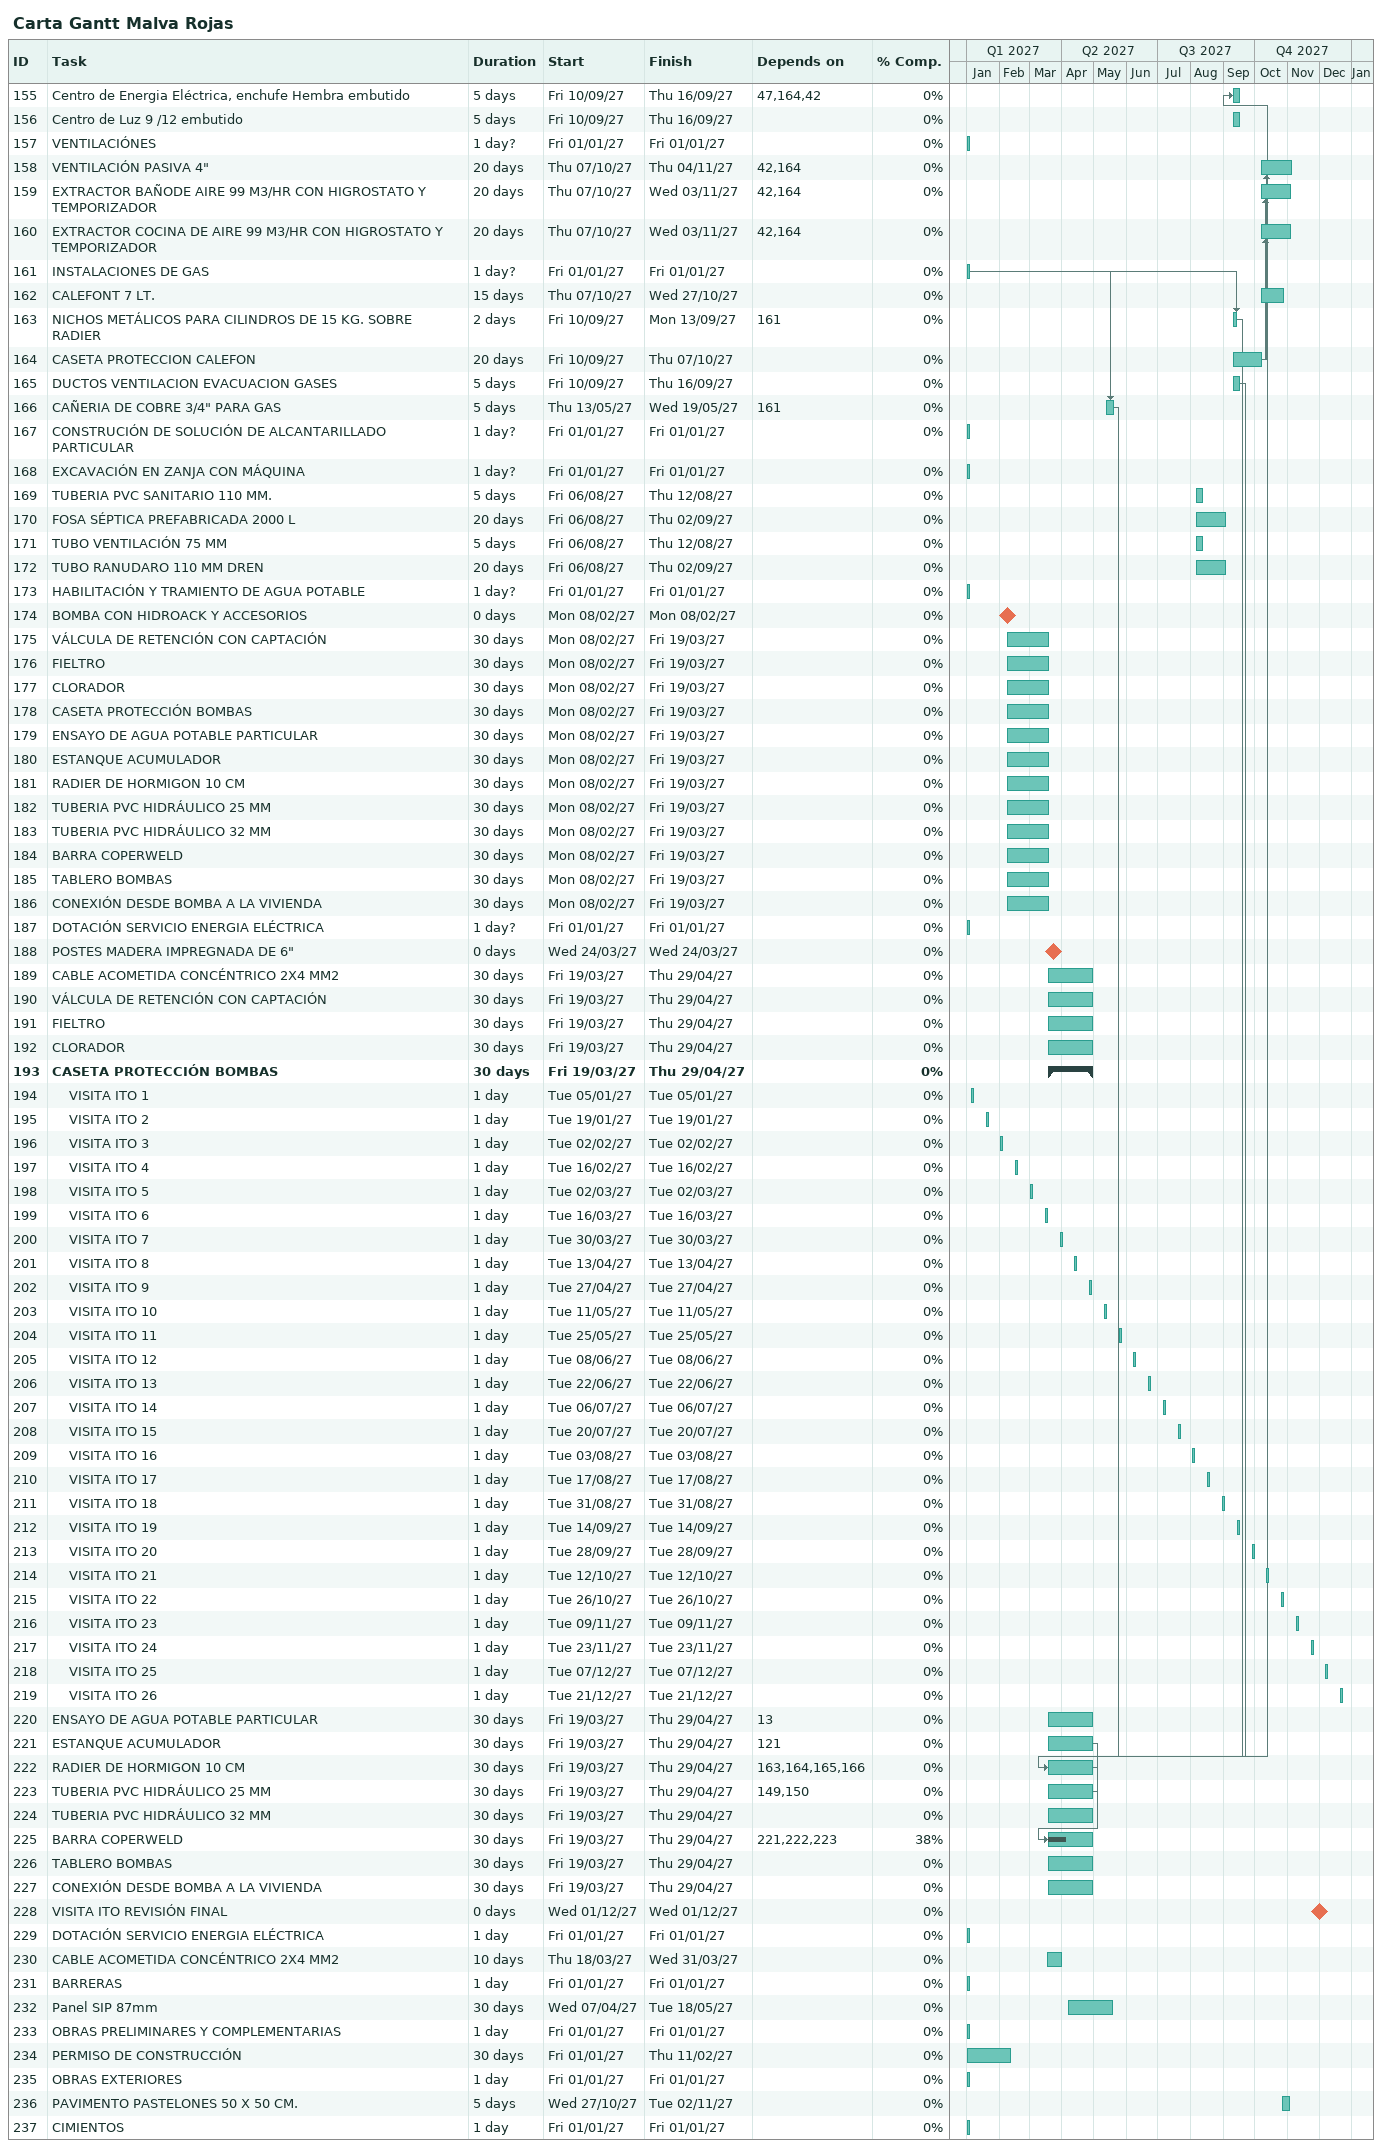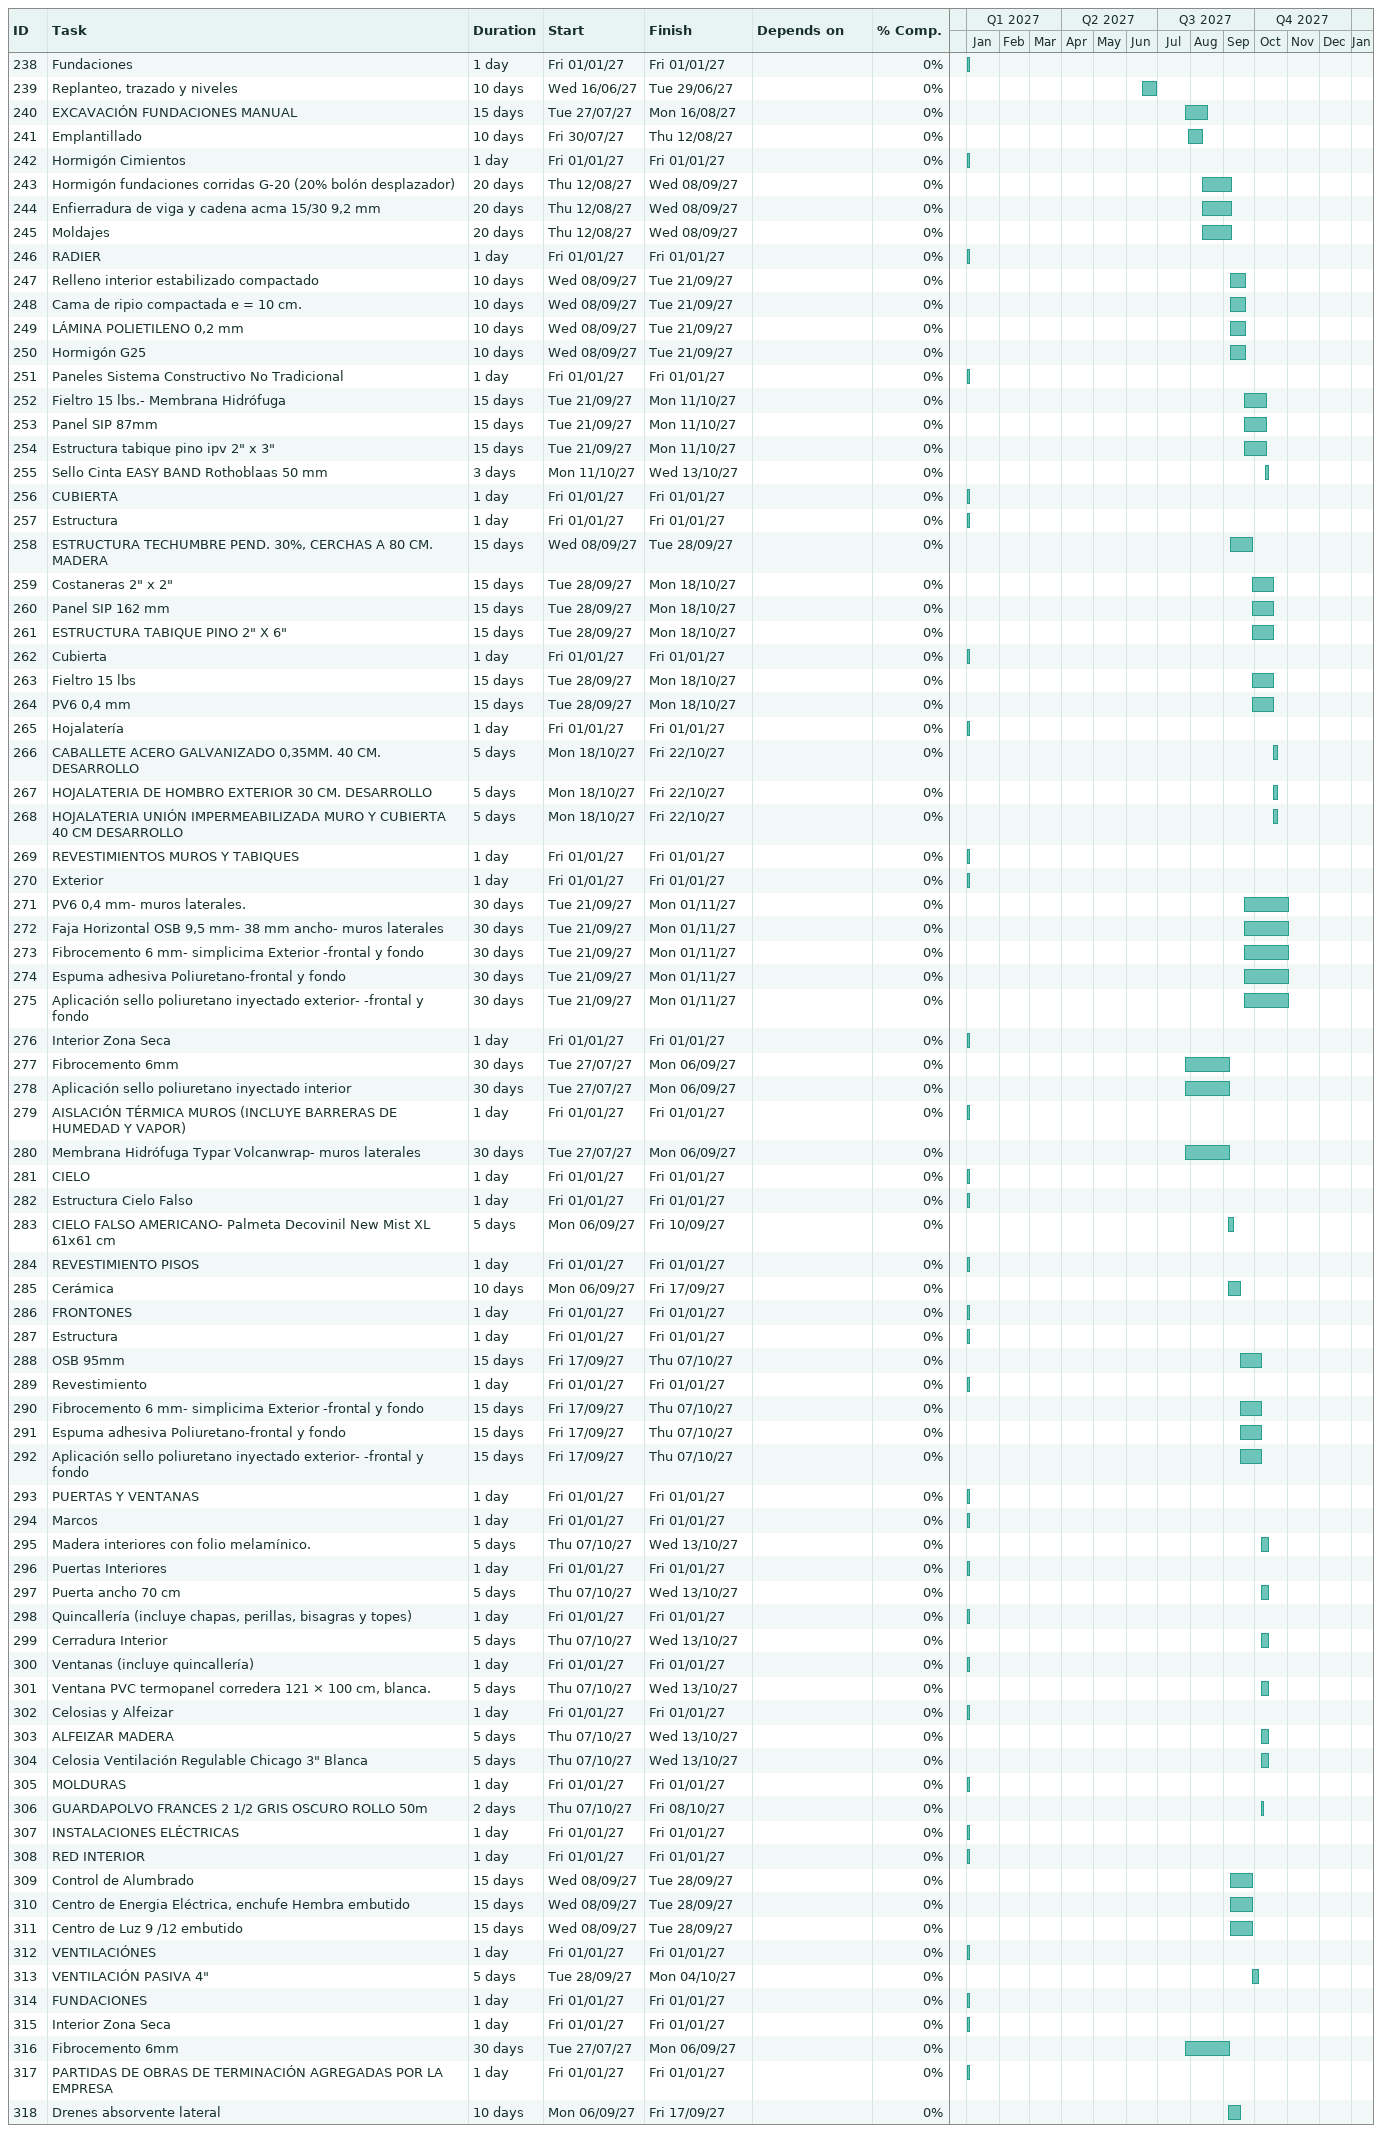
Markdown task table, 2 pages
Carta Gantt Malva Rojas

| ID | Level | Task | Duration | Start | Finish | Predecessors | % complete |
|---|---|---|---|---|---|---|---|
| 155 | 1 | Centro de Energia Eléctrica, enchufe Hembra embutido | 5d | 2027-09-10 | 2027-09-16 | 47, 164, 42 | 0 |
| 156 | 1 | Centro de Luz 9 /12 embutido | 5d | 2027-09-10 | 2027-09-16 |  | 0 |
| 157 | 1 | VENTILACIÓNES | 1d? | 2027-01-01 | 2027-01-01 |  | 0 |
| 158 | 1 | VENTILACIÓN PASIVA 4" | 20d | 2027-10-07 | 2027-11-04 | 42, 164 | 0 |
| 159 | 1 | EXTRACTOR BAÑODE AIRE 99 M3/HR CON HIGROSTATO Y TEMPORIZADOR | 20d | 2027-10-07 | 2027-11-03 | 42, 164 | 0 |
| 160 | 1 | EXTRACTOR COCINA DE AIRE 99 M3/HR CON HIGROSTATO Y TEMPORIZADOR | 20d | 2027-10-07 | 2027-11-03 | 42, 164 | 0 |
| 161 | 1 | INSTALACIONES DE GAS | 1d? | 2027-01-01 | 2027-01-01 |  | 0 |
| 162 | 1 | CALEFONT 7 LT. | 15d | 2027-10-07 | 2027-10-27 |  | 0 |
| 163 | 1 | NICHOS METÁLICOS PARA CILINDROS DE 15 KG. SOBRE RADIER | 2d | 2027-09-10 | 2027-09-13 | 161 | 0 |
| 164 | 1 | CASETA PROTECCION CALEFON | 20d | 2027-09-10 | 2027-10-07 |  | 0 |
| 165 | 1 | DUCTOS VENTILACION EVACUACION GASES | 5d | 2027-09-10 | 2027-09-16 |  | 0 |
| 166 | 1 | CAÑERIA DE COBRE 3/4" PARA GAS | 5d | 2027-05-13 | 2027-05-19 | 161 | 0 |
| 167 | 1 | CONSTRUCIÓN DE SOLUCIÓN DE ALCANTARILLADO PARTICULAR | 1d? | 2027-01-01 | 2027-01-01 |  | 0 |
| 168 | 1 | EXCAVACIÓN EN ZANJA CON MÁQUINA | 1d? | 2027-01-01 | 2027-01-01 |  | 0 |
| 169 | 1 | TUBERIA PVC SANITARIO 110 MM. | 5d | 2027-08-06 | 2027-08-12 |  | 0 |
| 170 | 1 | FOSA SÉPTICA PREFABRICADA 2000 L | 20d | 2027-08-06 | 2027-09-02 |  | 0 |
| 171 | 1 | TUBO VENTILACIÓN 75 MM | 5d | 2027-08-06 | 2027-08-12 |  | 0 |
| 172 | 1 | TUBO RANUDARO 110 MM DREN | 20d | 2027-08-06 | 2027-09-02 |  | 0 |
| 173 | 1 | HABILITACIÓN Y TRAMIENTO DE AGUA POTABLE | 1d? | 2027-01-01 | 2027-01-01 |  | 0 |
| 174 | 1 | BOMBA CON HIDROACK Y ACCESORIOS | 0d | 2027-02-08 | 2027-02-08 |  | 0 |
| 175 | 1 | VÁLCULA DE RETENCIÓN CON CAPTACIÓN | 30d | 2027-02-08 | 2027-03-19 |  | 0 |
| 176 | 1 | FIELTRO | 30d | 2027-02-08 | 2027-03-19 |  | 0 |
| 177 | 1 | CLORADOR | 30d | 2027-02-08 | 2027-03-19 |  | 0 |
| 178 | 1 | CASETA PROTECCIÓN BOMBAS | 30d | 2027-02-08 | 2027-03-19 |  | 0 |
| 179 | 1 | ENSAYO DE AGUA POTABLE PARTICULAR | 30d | 2027-02-08 | 2027-03-19 |  | 0 |
| 180 | 1 | ESTANQUE ACUMULADOR | 30d | 2027-02-08 | 2027-03-19 |  | 0 |
| 181 | 1 | RADIER DE HORMIGON 10 CM | 30d | 2027-02-08 | 2027-03-19 |  | 0 |
| 182 | 1 | TUBERIA PVC HIDRÁULICO 25 MM | 30d | 2027-02-08 | 2027-03-19 |  | 0 |
| 183 | 1 | TUBERIA PVC HIDRÁULICO 32 MM | 30d | 2027-02-08 | 2027-03-19 |  | 0 |
| 184 | 1 | BARRA COPERWELD | 30d | 2027-02-08 | 2027-03-19 |  | 0 |
| 185 | 1 | TABLERO BOMBAS | 30d | 2027-02-08 | 2027-03-19 |  | 0 |
| 186 | 1 | CONEXIÓN DESDE BOMBA A LA VIVIENDA | 30d | 2027-02-08 | 2027-03-19 |  | 0 |
| 187 | 1 | DOTACIÓN SERVICIO ENERGIA ELÉCTRICA | 1d? | 2027-01-01 | 2027-01-01 |  | 0 |
| 188 | 1 | POSTES MADERA IMPREGNADA DE 6" | 0d | 2027-03-24 | 2027-03-24 |  | 0 |
| 189 | 1 | CABLE ACOMETIDA CONCÉNTRICO 2X4 MM2 | 30d | 2027-03-19 | 2027-04-29 |  | 0 |
| 190 | 1 | VÁLCULA DE RETENCIÓN CON CAPTACIÓN | 30d | 2027-03-19 | 2027-04-29 |  | 0 |
| 191 | 1 | FIELTRO | 30d | 2027-03-19 | 2027-04-29 |  | 0 |
| 192 | 1 | CLORADOR | 30d | 2027-03-19 | 2027-04-29 |  | 0 |
| 193 | 1 | **CASETA PROTECCIÓN BOMBAS** | 30d | 2027-03-19 | 2027-04-29 |  | 0 |
| 194 | 2 | VISITA ITO 1 | 1d | 2027-01-05 | 2027-01-05 |  | 0 |
| 195 | 2 | VISITA ITO 2 | 1d | 2027-01-19 | 2027-01-19 |  | 0 |
| 196 | 2 | VISITA ITO 3 | 1d | 2027-02-02 | 2027-02-02 |  | 0 |
| 197 | 2 | VISITA ITO 4 | 1d | 2027-02-16 | 2027-02-16 |  | 0 |
| 198 | 2 | VISITA ITO 5 | 1d | 2027-03-02 | 2027-03-02 |  | 0 |
| 199 | 2 | VISITA ITO 6 | 1d | 2027-03-16 | 2027-03-16 |  | 0 |
| 200 | 2 | VISITA ITO 7 | 1d | 2027-03-30 | 2027-03-30 |  | 0 |
| 201 | 2 | VISITA ITO 8 | 1d | 2027-04-13 | 2027-04-13 |  | 0 |
| 202 | 2 | VISITA ITO 9 | 1d | 2027-04-27 | 2027-04-27 |  | 0 |
| 203 | 2 | VISITA ITO 10 | 1d | 2027-05-11 | 2027-05-11 |  | 0 |
| 204 | 2 | VISITA ITO 11 | 1d | 2027-05-25 | 2027-05-25 |  | 0 |
| 205 | 2 | VISITA ITO 12 | 1d | 2027-06-08 | 2027-06-08 |  | 0 |
| 206 | 2 | VISITA ITO 13 | 1d | 2027-06-22 | 2027-06-22 |  | 0 |
| 207 | 2 | VISITA ITO 14 | 1d | 2027-07-06 | 2027-07-06 |  | 0 |
| 208 | 2 | VISITA ITO 15 | 1d | 2027-07-20 | 2027-07-20 |  | 0 |
| 209 | 2 | VISITA ITO 16 | 1d | 2027-08-03 | 2027-08-03 |  | 0 |
| 210 | 2 | VISITA ITO 17 | 1d | 2027-08-17 | 2027-08-17 |  | 0 |
| 211 | 2 | VISITA ITO 18 | 1d | 2027-08-31 | 2027-08-31 |  | 0 |
| 212 | 2 | VISITA ITO 19 | 1d | 2027-09-14 | 2027-09-14 |  | 0 |
| 213 | 2 | VISITA ITO 20 | 1d | 2027-09-28 | 2027-09-28 |  | 0 |
| 214 | 2 | VISITA ITO 21 | 1d | 2027-10-12 | 2027-10-12 |  | 0 |
| 215 | 2 | VISITA ITO 22 | 1d | 2027-10-26 | 2027-10-26 |  | 0 |
| 216 | 2 | VISITA ITO 23 | 1d | 2027-11-09 | 2027-11-09 |  | 0 |
| 217 | 2 | VISITA ITO 24 | 1d | 2027-11-23 | 2027-11-23 |  | 0 |
| 218 | 2 | VISITA ITO 25 | 1d | 2027-12-07 | 2027-12-07 |  | 0 |
| 219 | 2 | VISITA ITO 26 | 1d | 2027-12-21 | 2027-12-21 |  | 0 |
| 220 | 1 | ENSAYO DE AGUA POTABLE PARTICULAR | 30d | 2027-03-19 | 2027-04-29 | 13 | 0 |
| 221 | 1 | ESTANQUE ACUMULADOR | 30d | 2027-03-19 | 2027-04-29 | 121 | 0 |
| 222 | 1 | RADIER DE HORMIGON 10 CM | 30d | 2027-03-19 | 2027-04-29 | 163, 164, 165, 166 | 0 |
| 223 | 1 | TUBERIA PVC HIDRÁULICO 25 MM | 30d | 2027-03-19 | 2027-04-29 | 149, 150 | 0 |
| 224 | 1 | TUBERIA PVC HIDRÁULICO 32 MM | 30d | 2027-03-19 | 2027-04-29 |  | 0 |
| 225 | 1 | BARRA COPERWELD | 30d | 2027-03-19 | 2027-04-29 | 221, 222, 223 | 38 |
| 226 | 1 | TABLERO BOMBAS | 30d | 2027-03-19 | 2027-04-29 |  | 0 |
| 227 | 1 | CONEXIÓN DESDE BOMBA A LA VIVIENDA | 30d | 2027-03-19 | 2027-04-29 |  | 0 |
| 228 | 1 | VISITA ITO REVISIÓN FINAL | 0d | 2027-12-01 | 2027-12-01 |  | 0 |
| 229 | 1 | DOTACIÓN SERVICIO ENERGIA ELÉCTRICA | 1d | 2027-01-01 | 2027-01-01 |  | 0 |
| 230 | 1 | CABLE ACOMETIDA CONCÉNTRICO 2X4 MM2 | 10d | 2027-03-18 | 2027-03-31 |  | 0 |
| 231 | 1 | BARRERAS | 1d | 2027-01-01 | 2027-01-01 |  | 0 |
| 232 | 1 | Panel SIP 87mm | 30d | 2027-04-07 | 2027-05-18 |  | 0 |
| 233 | 1 | OBRAS PRELIMINARES Y COMPLEMENTARIAS | 1d | 2027-01-01 | 2027-01-01 |  | 0 |
| 234 | 1 | PERMISO DE CONSTRUCCIÓN | 30d | 2027-01-01 | 2027-02-11 |  | 0 |
| 235 | 1 | OBRAS EXTERIORES | 1d | 2027-01-01 | 2027-01-01 |  | 0 |
| 236 | 1 | PAVIMENTO PASTELONES 50 X 50 CM. | 5d | 2027-10-27 | 2027-11-02 |  | 0 |
| 237 | 1 | CIMIENTOS | 1d | 2027-01-01 | 2027-01-01 |  | 0 |
| 238 | 1 | Fundaciones | 1d | 2027-01-01 | 2027-01-01 |  | 0 |
| 239 | 1 | Replanteo, trazado y niveles | 10d | 2027-06-16 | 2027-06-29 |  | 0 |
| 240 | 1 | EXCAVACIÓN FUNDACIONES MANUAL | 15d | 2027-07-27 | 2027-08-16 |  | 0 |
| 241 | 1 | Emplantillado | 10d | 2027-07-30 | 2027-08-12 |  | 0 |
| 242 | 1 | Hormigón Cimientos | 1d | 2027-01-01 | 2027-01-01 |  | 0 |
| 243 | 1 | Hormigón fundaciones corridas G-20 (20% bolón desplazador) | 20d | 2027-08-12 | 2027-09-08 |  | 0 |
| 244 | 1 | Enfierradura de viga y cadena acma 15/30 9,2 mm | 20d | 2027-08-12 | 2027-09-08 |  | 0 |
| 245 | 1 | Moldajes | 20d | 2027-08-12 | 2027-09-08 |  | 0 |
| 246 | 1 | RADIER | 1d | 2027-01-01 | 2027-01-01 |  | 0 |
| 247 | 1 | Relleno interior estabilizado compactado | 10d | 2027-09-08 | 2027-09-21 |  | 0 |
| 248 | 1 | Cama de ripio compactada e = 10 cm. | 10d | 2027-09-08 | 2027-09-21 |  | 0 |
| 249 | 1 | LÁMINA POLIETILENO 0,2 mm | 10d | 2027-09-08 | 2027-09-21 |  | 0 |
| 250 | 1 | Hormigón G25 | 10d | 2027-09-08 | 2027-09-21 |  | 0 |
| 251 | 1 | Paneles Sistema Constructivo No Tradicional | 1d | 2027-01-01 | 2027-01-01 |  | 0 |
| 252 | 1 | Fieltro 15 lbs.- Membrana Hidrófuga | 15d | 2027-09-21 | 2027-10-11 |  | 0 |
| 253 | 1 | Panel SIP 87mm | 15d | 2027-09-21 | 2027-10-11 |  | 0 |
| 254 | 1 | Estructura tabique pino ipv 2" x 3" | 15d | 2027-09-21 | 2027-10-11 |  | 0 |
| 255 | 1 | Sello Cinta EASY BAND Rothoblaas 50 mm | 3d | 2027-10-11 | 2027-10-13 |  | 0 |
| 256 | 1 | CUBIERTA | 1d | 2027-01-01 | 2027-01-01 |  | 0 |
| 257 | 1 | Estructura | 1d | 2027-01-01 | 2027-01-01 |  | 0 |
| 258 | 1 | ESTRUCTURA TECHUMBRE PEND. 30%, CERCHAS A 80 CM. MADERA | 15d | 2027-09-08 | 2027-09-28 |  | 0 |
| 259 | 1 | Costaneras 2" x 2" | 15d | 2027-09-28 | 2027-10-18 |  | 0 |
| 260 | 1 | Panel SIP 162 mm | 15d | 2027-09-28 | 2027-10-18 |  | 0 |
| 261 | 1 | ESTRUCTURA TABIQUE PINO 2" X 6" | 15d | 2027-09-28 | 2027-10-18 |  | 0 |
| 262 | 1 | Cubierta | 1d | 2027-01-01 | 2027-01-01 |  | 0 |
| 263 | 1 | Fieltro 15 lbs | 15d | 2027-09-28 | 2027-10-18 |  | 0 |
| 264 | 1 | PV6 0,4 mm | 15d | 2027-09-28 | 2027-10-18 |  | 0 |
| 265 | 1 | Hojalatería | 1d | 2027-01-01 | 2027-01-01 |  | 0 |
| 266 | 1 | CABALLETE ACERO GALVANIZADO 0,35MM. 40 CM. DESARROLLO | 5d | 2027-10-18 | 2027-10-22 |  | 0 |
| 267 | 1 | HOJALATERIA DE HOMBRO EXTERIOR 30 CM. DESARROLLO | 5d | 2027-10-18 | 2027-10-22 |  | 0 |
| 268 | 1 | HOJALATERIA UNIÓN IMPERMEABILIZADA MURO Y CUBIERTA 40 CM DESARROLLO | 5d | 2027-10-18 | 2027-10-22 |  | 0 |
| 269 | 1 | REVESTIMIENTOS MUROS Y TABIQUES | 1d | 2027-01-01 | 2027-01-01 |  | 0 |
| 270 | 1 | Exterior | 1d | 2027-01-01 | 2027-01-01 |  | 0 |
| 271 | 1 | PV6 0,4 mm- muros laterales. | 30d | 2027-09-21 | 2027-11-01 |  | 0 |
| 272 | 1 | Faja Horizontal OSB 9,5 mm- 38 mm ancho- muros laterales | 30d | 2027-09-21 | 2027-11-01 |  | 0 |
| 273 | 1 | Fibrocemento 6 mm- simplicima Exterior -frontal y fondo | 30d | 2027-09-21 | 2027-11-01 |  | 0 |
| 274 | 1 | Espuma adhesiva Poliuretano-frontal y fondo | 30d | 2027-09-21 | 2027-11-01 |  | 0 |
| 275 | 1 | Aplicación sello poliuretano inyectado exterior- -frontal y fondo | 30d | 2027-09-21 | 2027-11-01 |  | 0 |
| 276 | 1 | Interior Zona Seca | 1d | 2027-01-01 | 2027-01-01 |  | 0 |
| 277 | 1 | Fibrocemento 6mm | 30d | 2027-07-27 | 2027-09-06 |  | 0 |
| 278 | 1 | Aplicación sello poliuretano inyectado interior | 30d | 2027-07-27 | 2027-09-06 |  | 0 |
| 279 | 1 | AISLACIÓN TÉRMICA MUROS (INCLUYE BARRERAS DE HUMEDAD Y VAPOR) | 1d | 2027-01-01 | 2027-01-01 |  | 0 |
| 280 | 1 | Membrana Hidrófuga Typar Volcanwrap- muros laterales | 30d | 2027-07-27 | 2027-09-06 |  | 0 |
| 281 | 1 | CIELO | 1d | 2027-01-01 | 2027-01-01 |  | 0 |
| 282 | 1 | Estructura Cielo Falso | 1d | 2027-01-01 | 2027-01-01 |  | 0 |
| 283 | 1 | CIELO FALSO AMERICANO- Palmeta Decovinil New Mist XL 61x61 cm | 5d | 2027-09-06 | 2027-09-10 |  | 0 |
| 284 | 1 | REVESTIMIENTO PISOS | 1d | 2027-01-01 | 2027-01-01 |  | 0 |
| 285 | 1 | Cerámica | 10d | 2027-09-06 | 2027-09-17 |  | 0 |
| 286 | 1 | FRONTONES | 1d | 2027-01-01 | 2027-01-01 |  | 0 |
| 287 | 1 | Estructura | 1d | 2027-01-01 | 2027-01-01 |  | 0 |
| 288 | 1 | OSB 95mm | 15d | 2027-09-17 | 2027-10-07 |  | 0 |
| 289 | 1 | Revestimiento | 1d | 2027-01-01 | 2027-01-01 |  | 0 |
| 290 | 1 | Fibrocemento 6 mm- simplicima Exterior -frontal y fondo | 15d | 2027-09-17 | 2027-10-07 |  | 0 |
| 291 | 1 | Espuma adhesiva Poliuretano-frontal y fondo | 15d | 2027-09-17 | 2027-10-07 |  | 0 |
| 292 | 1 | Aplicación sello poliuretano inyectado exterior- -frontal y fondo | 15d | 2027-09-17 | 2027-10-07 |  | 0 |
| 293 | 1 | PUERTAS Y VENTANAS | 1d | 2027-01-01 | 2027-01-01 |  | 0 |
| 294 | 1 | Marcos | 1d | 2027-01-01 | 2027-01-01 |  | 0 |
| 295 | 1 | Madera interiores con folio melamínico. | 5d | 2027-10-07 | 2027-10-13 |  | 0 |
| 296 | 1 | Puertas Interiores | 1d | 2027-01-01 | 2027-01-01 |  | 0 |
| 297 | 1 | Puerta ancho 70 cm | 5d | 2027-10-07 | 2027-10-13 |  | 0 |
| 298 | 1 | Quincallería (incluye chapas, perillas, bisagras y topes) | 1d | 2027-01-01 | 2027-01-01 |  | 0 |
| 299 | 1 | Cerradura Interior | 5d | 2027-10-07 | 2027-10-13 |  | 0 |
| 300 | 1 | Ventanas (incluye quincallería) | 1d | 2027-01-01 | 2027-01-01 |  | 0 |
| 301 | 1 | Ventana PVC termopanel corredera 121 × 100 cm, blanca. | 5d | 2027-10-07 | 2027-10-13 |  | 0 |
| 302 | 1 | Celosias y Alfeizar | 1d | 2027-01-01 | 2027-01-01 |  | 0 |
| 303 | 1 | ALFEIZAR MADERA | 5d | 2027-10-07 | 2027-10-13 |  | 0 |
| 304 | 1 | Celosia Ventilación Regulable Chicago 3" Blanca | 5d | 2027-10-07 | 2027-10-13 |  | 0 |
| 305 | 1 | MOLDURAS | 1d | 2027-01-01 | 2027-01-01 |  | 0 |
| 306 | 1 | GUARDAPOLVO FRANCES 2 1/2 GRIS OSCURO ROLLO 50m | 2d | 2027-10-07 | 2027-10-08 |  | 0 |
| 307 | 1 | INSTALACIONES ELÉCTRICAS | 1d | 2027-01-01 | 2027-01-01 |  | 0 |
| 308 | 1 | RED INTERIOR | 1d | 2027-01-01 | 2027-01-01 |  | 0 |
| 309 | 1 | Control de Alumbrado | 15d | 2027-09-08 | 2027-09-28 |  | 0 |
| 310 | 1 | Centro de Energia Eléctrica, enchufe Hembra embutido | 15d | 2027-09-08 | 2027-09-28 |  | 0 |
| 311 | 1 | Centro de Luz 9 /12 embutido | 15d | 2027-09-08 | 2027-09-28 |  | 0 |
| 312 | 1 | VENTILACIÓNES | 1d | 2027-01-01 | 2027-01-01 |  | 0 |
| 313 | 1 | VENTILACIÓN PASIVA 4" | 5d | 2027-09-28 | 2027-10-04 |  | 0 |
| 314 | 1 | FUNDACIONES | 1d | 2027-01-01 | 2027-01-01 |  | 0 |
| 315 | 1 | Interior Zona Seca | 1d | 2027-01-01 | 2027-01-01 |  | 0 |
| 316 | 1 | Fibrocemento 6mm | 30d | 2027-07-27 | 2027-09-06 |  | 0 |
| 317 | 1 | PARTIDAS DE OBRAS DE TERMINACIÓN AGREGADAS POR LA EMPRESA | 1d | 2027-01-01 | 2027-01-01 |  | 0 |
| 318 | 1 | Drenes absorvente lateral | 10d | 2027-09-06 | 2027-09-17 |  | 0 |
